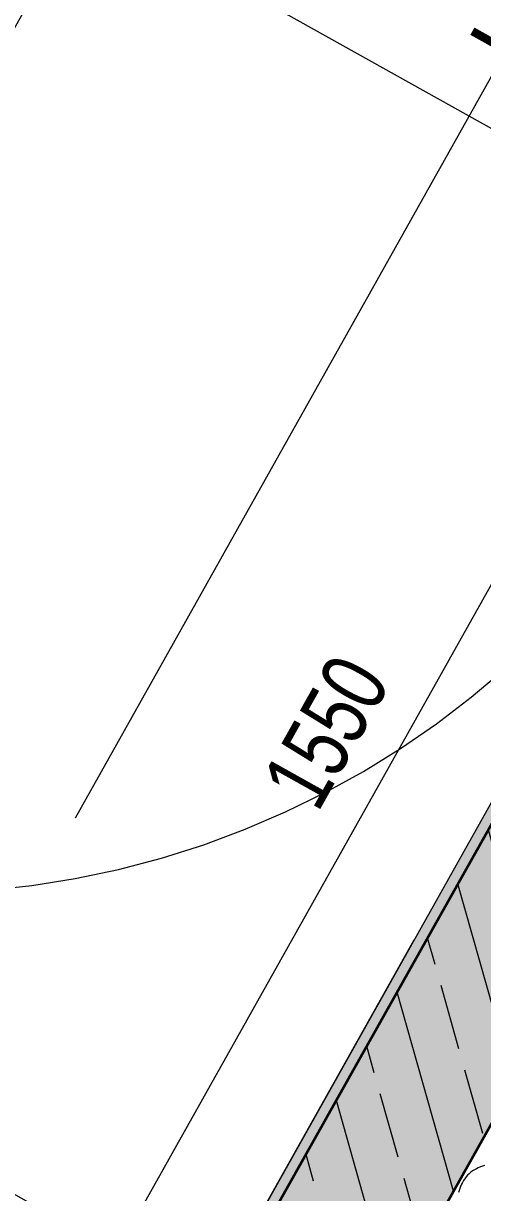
# Model space of a CAD drawing. Header units: metres. Extents: x -36 to 59, y 39 to 183.
# Drawn here: x 11.245 to 11.872, y 149.133 to 150.732 of the extents above; entities that cross this region are included whole.
import ezdxf

# ---------------------------------------------------------------- set-up
doc = ezdxf.new("R2010")
doc.units = ezdxf.units.M
doc.header["$MEASUREMENT"] = 0
for name, pattern in [('Punktlinie', [0.0035, 0, -0.0035]), ('Strichlinie', [0.004, 0.003, -0.001]), ('Strichlinie_ eng', [0.0023, 0.0015, -0.0007999999999999998]), ('Strichpunktlinie', [0.00670277762413025, 0.00352777767181396, -0.00176388883590699, 0, -0.0014111111164093])]:
    doc.linetypes.add(name, pattern=pattern)
for name, color, linetype in [('00  Raster', 7, 'Continuous'), ('10  Decken', 7, 'Continuous'), ('10  Treppen + Rampen', 7, 'Continuous'), ('10  Wand Massiv', 7, 'Continuous'), ('10  Wand Massiv_Schnittschraffur', 7, 'Continuous'), ('20  Boden Aufbauten', 7, 'Continuous'), ('50  NUF - Raumstempel', 7, 'Continuous'), ('EPS-SUD-Bem', 7, 'Continuous')]:
    doc.layers.add(name, color=color, linetype=linetype)
doc.styles.add('ERSTELLTER_STIL_1', font='')
doc.styles.add('ERSTELLTER_STIL_3', font='')
doc.styles.get('ERSTELLTER_STIL_1').set_extended_font_data('Arial')
doc.styles.get('ERSTELLTER_STIL_3').set_extended_font_data('Arial Narrow')

# ---------------------------------------------------------------- blocks, each defined once
blk = doc.blocks.new('*X60', base_point=(-0.1628299149246004, 98.00747370518326))
at = {"layer": '10  Wand Massiv_Schnittschraffur', "color": 98, "linetype": 'Continuous', "lineweight": 13, "ltscale": 1000, "true_color": 0x000100}
for p, q in [((11.85411124902953, 149.1589103989189), (11.85196011286733, 149.1568019293825)), ((11.85639138633073, 149.1608786480043), (11.85411124902953, 149.1589103989189)), ((11.85879140147077, 149.1626988012676), (11.85639138633073, 149.1608786480043)), ((11.86130169149351, 149.1643635758998), (11.85879140147077, 149.1626988012676)), ((11.86391221221025, 149.1658663107938), (11.86130169149351, 149.1643635758998)), ((11.86661251838856, 149.1672009931971), (11.86391221221025, 149.1658663107938)), ((11.86939180554587, 149.1683622827698), (11.86661251838856, 149.1672009931971)), ((11.87223895318036, 149.1693455329525), (11.86939180554587, 149.1683622827698)), ((11.87514256926647, 149.1701468095581), (11.87223895318036, 149.1693455329525)), ((11.84342076756038, 149.1444692382406), (11.8422040387462, 149.1417137706637)), ((11.84480927233732, 149.1471422674321), (11.84342076756038, 149.1444692382406)), ((11.84636399738271, 149.1497221628966), (11.84480927233732, 149.1471422674321)), ((11.84807872192061, 149.1521986019395), (11.84636399738271, 149.1497221628966)), ((11.84994658498408, 149.154561675817), (11.84807872192061, 149.1521986019395)), ((11.85196011286733, 149.1568019293825), (11.84994658498408, 149.154561675817)), ((11.84030467574848, 149.1359999068719), (11.83962964130849, 149.1330643730058)), ((11.84116395427799, 149.1388868898963), (11.84030467574848, 149.1359999068719)), ((11.8422040387462, 149.1417137706637), (11.84116395427799, 149.1388868898963))]:
    blk.add_line(p, q, dxfattribs=at)

msp = doc.modelspace()

# ---------------------------------------------------------------- hatches: boundary and pattern name
at = {"layer": '10  Wand Massiv_Schnittschraffur', "linetype": 'Continuous', "lineweight": 18}
for points in [[(13.66567205102204, 152.8465146308269), (11.06975550120094, 148.2134567751358), (11.08284140036129, 148.206124705635), (13.67875795018237, 152.839182561326)], [(11.25732005583223, 148.1083637789565), (13.85323660565328, 152.7414216346475), (13.67875795018237, 152.839182561326), (11.08284140036129, 148.206124705635)]]:
    msp.add_hatch(color=171, dxfattribs=at).paths.add_polyline_path(points)
at = {"layer": '10  Wand Massiv_Schnittschraffur', "linetype": 'Continuous', "lineweight": 13, "true_color": 0x000100}
h = msp.add_hatch(dxfattribs=at)
h.set_pattern_fill('Gips_0002', color=98, style=0, pattern_type=2)
h.set_pattern_definition([(87.60544590150546, (0, 0), (-0.02497817014552484, 0.001044517200055486), [0, -0.025])])
h.paths.add_polyline_path([(13.66567205102204, 152.8465146308269), (11.06975550120094, 148.2134567751358), (11.08284140036129, 148.206124705635), (13.67875795018237, 152.839182561326)])
h = msp.add_hatch(dxfattribs=at)
h.set_pattern_fill('Beton__Stahlbeton_0002', color=98, style=0, pattern_type=2)
h.set_pattern_definition([(105.7379561624048, (0, 0), (0.1155014727871793, 0.03254857575981573), []), (105.7379561624048, (-0.05775073639358967, -0.01627428787990786), (0.1155014727871793, 0.03254857575981573), [0.08999999999999998, -0.03])])
h.paths.add_polyline_path([(11.25732005583223, 148.1083637789565), (13.85323660565328, 152.7414216346475), (13.67875795018237, 152.839182561326), (11.08284140036129, 148.206124705635)])

# ---------------------------------------------------------------- linework, layer by layer
at = {"layer": '00  Raster', "color": 7, "linetype": 'Strichpunktlinie', "lineweight": 13, "ltscale": 1000}
msp.add_line((-11.96028037353725, 108.1028533754713), (14.15132421686519, 154.7054973551481), dxfattribs=at)
at = {"layer": '10  Decken', "color": 7, "linetype": 'Punktlinie', "lineweight": 13, "ltscale": 1000, "flags": 128}
msp.add_lwpolyline([(11.50565728314986, 148.9607449618318), (6.707494061104519, 151.6491705424968), (8.222788420033119, 154.3535897073319), (13.02095164207847, 151.6651641266669)], close=True, dxfattribs=at)
msp.add_lwpolyline([(3.351058146200165, 124.7377202144369), (1.932276847512748, 125.5326677347481), (0.808046307334525, 123.5261990999457), (0.6553776386525492, 123.6117398240253), (0.7775634644947313, 123.829810778699), (-1.59970821629762, 125.1618034046931), (-1.817806535585673, 125.2840045630129), (-0.6886726159665049, 127.2992244949164), (-0.6101572216542657, 127.255232078275), (11.11773713146276, 148.1865725203124), (11.25732005583952, 148.1083637789696), (13.8532366056533, 152.7414216346475), (13.89685626952063, 152.7169814029781), (13.99230942346306, 152.8873412647982), (17.72922670074068, 150.1315761536426)], dxfattribs=at)
at = {"layer": '10  Decken', "color": 7, "linetype": 'Continuous', "lineweight": 13, "ltscale": 1000, "flags": 128}
msp.add_lwpolyline([(10.415167065861, 149.5717504261467), (11.50565792468738, 148.9607450330403), (13.02095195148104, 151.6651642536074), (11.93046147466009, 152.2761693834646), (11.24124554309273, 151.0460924953083), (11.10438163786361, 150.8018248878223)], close=True, dxfattribs=at)
at = {"layer": '10  Treppen + Rampen', "color": 7, "linetype": 'Strichlinie_ eng', "lineweight": 13, "ltscale": 1000}
msp.add_arc((11.09354373568625, 150.7620319634541), 1.220000000000014, 241.1018952647024, 331.2838379417997, dxfattribs=at)
at = {"layer": '10  Wand Massiv', "color": 7, "linetype": 'Continuous', "lineweight": 35, "ltscale": 1000}
for p, q in [((13.67875776003645, 152.8391829825469), (11.08284091053949, 148.2061245920098)), ((11.25731960752825, 148.1083636420688), (13.82121562068877, 152.6842728968432))]:
    msp.add_line(p, q, dxfattribs=at)
at = {"layer": '10  Wand Massiv', "color": 7, "linetype": 'Continuous', "lineweight": 13, "ltscale": 1000, "flags": 128}
msp.add_lwpolyline([(13.66567205102204, 152.8465146308269), (11.06975550120094, 148.2134567751358)], dxfattribs=at)
at = {"layer": '20  Boden Aufbauten', "color": 7, "linetype": 'Continuous', "lineweight": 13, "ltscale": 1000, "flags": 128}
msp.add_lwpolyline([(11.50565742639972, 148.9607448921288), (10.54602599988565, 149.4984296275481), (11.23523984838207, 150.7285022768374), (11.3721054432997, 150.9727724710033), (12.06131988990922, 152.2028461194295), (13.02095425775681, 151.6651683698186)], close=True, dxfattribs=at)
at = {"layer": '50  NUF - Raumstempel', "color": 7, "linetype": 'Continuous', "lineweight": 13, "ltscale": 1000}
msp.add_line((11.39632700559486, 150.8614500794588), (12.03036968033114, 150.5061940209533), dxfattribs=at)
at = {"layer": '50  NUF - Raumstempel', "color": 7, "linetype": 'Strichlinie', "lineweight": 13, "ltscale": 1000, "flags": 128}
msp.add_lwpolyline([(8.228542575970803, 154.3331715653456), (9.554578921882712, 153.590189327146), (11.68321849470691, 152.3975060350671), (11.69055060492741, 152.4105885846084), (13.0078644540725, 151.672493588128), (11.49990357858566, 148.9811628592067), (6.727912351454354, 151.6549242038645)], close=True, dxfattribs=at)
at = {"layer": 'EPS-SUD-Bem', "color": 255, "linetype": 'Continuous', "lineweight": 18, "ltscale": 1000}
msp.add_line((11.36591129667583, 149.0396514972967), (12.12307556222828, 150.3909991932803), dxfattribs=at)

# ---------------------------------------------------------------- block references
at = {"layer": '10  Treppen + Rampen', "color": 7, "linetype": 'Continuous', "lineweight": 13, "ltscale": 1000}
msp.add_blockref('*X60', (-0.1628299149246004, 98.00747370518326), dxfattribs=at)

# ---------------------------------------------------------------- texts
at = {"layer": '50  NUF - Raumstempel', "color": 7, "linetype": 'Continuous', "lineweight": 18, "insert": (11.8511163128895, 150.7079520770998), "char_height": 0.0875, "attachment_point": 1, "rotation": 60.73795616240605, "style": 'ERSTELLTER_STIL_1'}
msp.add_mtext('\\A1;{\\pqj;\\pt0;\\fArial|b0|i0|c0|p38;U: }', dxfattribs=at)
at = {"layer": '50  NUF - Raumstempel', "color": 255, "linetype": 'Continuous', "lineweight": 18, "insert": (11.65903708772356, 149.7632066604744), "char_height": 0.09000000000000001, "attachment_point": 5, "rotation": 60.737938513046245, "style": 'ERSTELLTER_STIL_3'}
msp.add_mtext('\\A1;{\\W0.900000x;\\pqc;\\fArial Narrow|b0|i0|c0|p38;1550}', dxfattribs=at)

doc.saveas('drawing.dxf')
